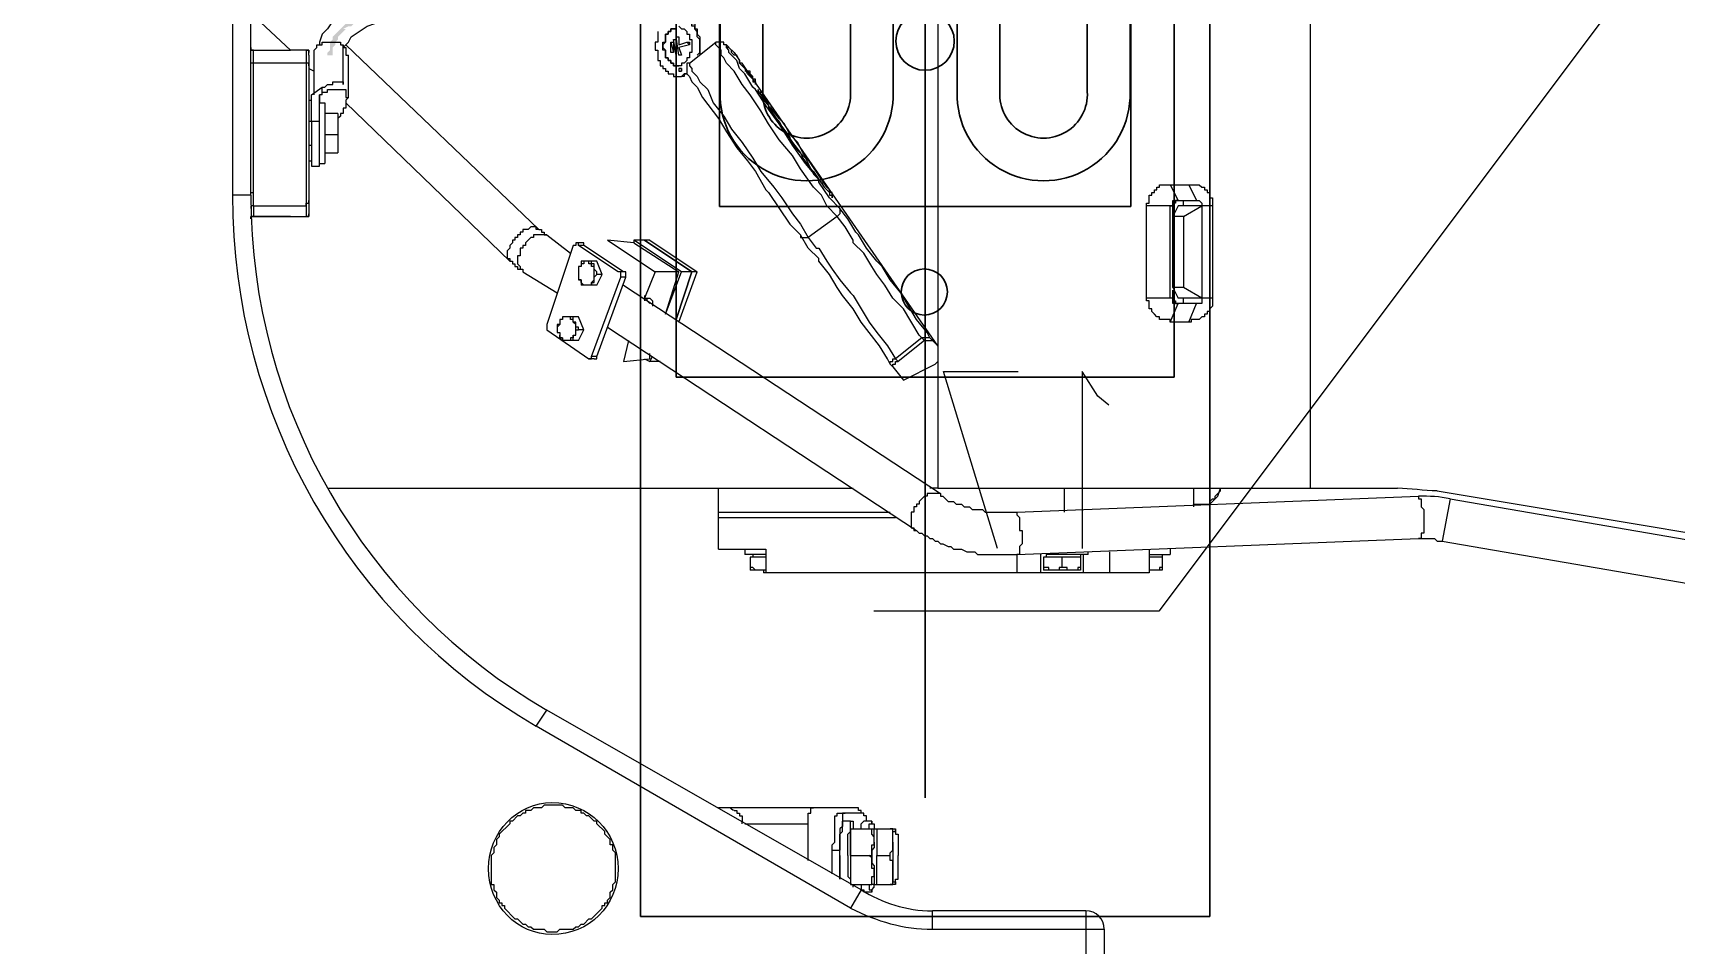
# Model space of a CAD drawing. Header units: millimetres. Extents: x 25083 to 52777, y 24772 to 45779.
# Drawn here: x 39033.2 to 39264.2, y 33269.9 to 33398.2 of the extents above; entities that cross this region are included whole.
import ezdxf

# ---------------------------------------------------------------- set-up
doc = ezdxf.new("R2010")
doc.units = ezdxf.units.MM
doc.layers.add('小车', color=7, linetype='Continuous')
doc.styles.get("Standard").update_dxf_attribs({"font": ''})
doc.styles.get('Standard').set_extended_font_data('SimSun')
doc.dimstyles.new('ISO-25', dxfattribs={"dimtxt": 2.5, "dimasz": 2.5, "dimexe": 1.25, "dimexo": 0.625, "dimtad": 1, "dimtxsty": 'Standard', "dimcen": 2.5, "dimadec": 0, "dimazin": 0, "dimtfac": 1, "dimtmove": 0, "dimatfit": 3, "dimfxl": 1, "dimarcsym": 0})

# ---------------------------------------------------------------- blocks, each defined once
blk = doc.blocks.new('A$C6E4F4F8B')
for p, q in [((0, 70), (197.2, 70)), ((0, 70), (0, 0)), ((197.2, 70), (197.2, 0)), ((40.15, 63.8), (57.53, 63.8)), ((62.1, 63.92), (62.1, 6.08)), ((135.1, 63.92), (135.1, 6.08)), ((157.05, 63.8), (139.67, 63.8)), ((57.53, 57.8), (40.15, 57.8)), ((139.67, 57.8), (157.05, 57.8)), ((62.5, 52.83), (62.5, 49.63)), ((68.5, 52.83), (68.5, 49.63)), ((128.7, 52.83), (128.7, 49.63)), ((134.7, 52.83), (134.7, 49.63)), ((68.5, 49.63), (62.5, 49.63)), ((128.7, 49.63), (134.7, 49.63)), ((54.12, 45.5), (40.15, 45.5)), ((143.08, 45.5), (157.05, 45.5)), ((54.12, 39.5), (40.15, 39.5)), ((143.08, 39.5), (157.05, 39.5)), ((54.12, 30.5), (40.15, 30.5)), ((143.08, 30.5), (157.05, 30.5)), ((54.12, 24.5), (40.15, 24.5)), ((143.08, 24.5), (157.05, 24.5)), ((62.5, 17.17), (62.5, 20.37)), ((68.5, 20.37), (62.5, 20.37)), ((68.5, 17.17), (68.5, 20.37)), ((128.7, 17.17), (128.7, 20.37)), ((128.7, 20.37), (134.7, 20.37)), ((134.7, 17.17), (134.7, 20.37)), ((57.53, 12.2), (40.15, 12.2)), ((139.67, 12.2), (157.05, 12.2)), ((40.15, 6.2), (57.53, 6.2)), ((157.05, 6.2), (139.67, 6.2)), ((0, 0), (197.2, 0))]:
    blk.add_line(p, q)
at = {"color": 1}
for p, q in [((64, 63.92), (24, 63.92)), ((24, 63.92), (24, 6.08)), ((74, 63.92), (24, 63.92)), ((24, 63.92), (24, 6.08)), ((123.2, 63.92), (173.2, 63.92)), ((133.2, 63.92), (173.2, 63.92)), ((173.2, 63.92), (173.2, 6.08)), ((173.2, 63.92), (173.2, 6.08)), ((64, 6.08), (24, 6.08)), ((74, 6.08), (24, 6.08)), ((123.2, 6.08), (173.2, 6.08)), ((133.2, 6.08), (173.2, 6.08))]:
    blk.add_line(p, q, dxfattribs=at)
at = {"color": 6, "ltscale": 15}
for p, q in [((74, 6.08), (74, 63.92)), ((123.2, 6.08), (123.2, 63.92))]:
    blk.add_line(p, q, dxfattribs=at)
for centre in [(12, 34.89), (185.2, 34.89), (185.2, 34.89)]:
    blk.add_circle(centre, 3.25)
for centre in [(47.28, 35), (47.28, 35), (149.92, 35), (149.92, 35)]:
    blk.add_circle(centre, 4.1, dxfattribs=at)
for centre, radius, start, end in [((39.79, 51.65), 12.16, 88.3056, 271.6944), ((57.53, 52.83), 10.97, 0, 90), ((139.67, 52.83), 10.97, 90, 180), ((157.41, 51.65), 12.16, 268.3056, 91.6944), ((39.8, 51.65), 6.16, 86.7014, 273.2986), ((57.53, 52.83), 4.97, 0, 90), ((139.67, 52.83), 4.97, 90, 180), ((157.4, 51.65), 6.16, 266.7014, 93.2986), ((54.12, 35), 4.5, 270, 90), ((143.08, 35), 4.5, 90, 270), ((39.79, 18.35), 12.16, 88.3056, 271.6944), ((157.41, 18.35), 12.16, 268.3056, 91.6944), ((39.8, 18.35), 6.16, 86.7014, 273.2986), ((157.4, 18.35), 6.16, 266.7014, 93.2986), ((57.53, 17.17), 10.97, 270, 0), ((57.53, 17.17), 4.97, 270, 0), ((139.67, 17.17), 10.97, 180, 270), ((139.67, 17.17), 4.97, 180, 270)]:
    blk.add_arc(centre, radius, start, end)
at = {"ltscale": 15}
for centre, start, end in [((54.12, 35), 270, 90), ((143.08, 35), 90, 270)]:
    blk.add_arc(centre, 10.5, start, end, dxfattribs=at)
blk = doc.blocks.new('*D925')
at = {"color": 0, "lineweight": -2}
for p, q in [((29677.86, 34881.66), (29677.86, 32448.29)), ((40733.02, 34757.65), (40733.02, 32448.29)), ((29680.36, 32449.54), (40730.52, 32449.54))]:
    blk.add_line(p, q, dxfattribs=at)
at = {"color": 0}
for points in [[(29680.36, 32449.96), (29680.36, 32449.13), (29677.86, 32449.54)], [(40730.52, 32449.13), (40730.52, 32449.96), (40733.02, 32449.54)]]:
    blk.add_solid(points, dxfattribs=at)
at = {"layer": 'DEFPOINTS', "color": 0}
for p in [(29677.86, 34882.29), (40733.02, 34758.27), (40733.02, 32449.54)]:
    blk.add_point(p, dxfattribs=at)
at = {"color": 0, "insert": (35205.44, 32451.63), "char_height": 2.5, "attachment_point": 5}
blk.add_mtext('11055,15', dxfattribs=at)
blk = doc.blocks.new('zw$D2F4')
h = blk.add_hatch(color=7)
edge = h.paths.add_edge_path(flags=0)
edge.add_spline(control_points=[(215.76, 415.55), (215.76, 415.55), (216.87, 415.55), (216.87, 415.55), (216.87, 415.55), (217.25, 415.18), (217.25, 415.18), (217.25, 415.18), (217.62, 415.18), (217.62, 415.18), (217.62, 415.18), (217.99, 414.81), (217.99, 414.81), (217.99, 414.81), (218.36, 414.81), (218.36, 414.81), (218.36, 414.81), (219.47, 413.69), (219.47, 413.69), (219.47, 413.69), (219.47, 414.07), (219.47, 414.07), (219.47, 414.07), (219.84, 413.32), (219.84, 413.32), (219.84, 413.32), (219.84, 412.95), (219.84, 412.95), (219.84, 412.95), (219.84, 412.95), (219.84, 412.95), (219.84, 412.95), (220.59, 412.21), (220.59, 412.21), (220.59, 412.21), (220.96, 411.47), (220.96, 411.47), (220.96, 411.47), (221.33, 411.09), (221.33, 411.09), (221.33, 411.09), (221.7, 410.35), (221.7, 410.35), (221.7, 410.35), (221.7, 409.61), (221.7, 409.61), (221.7, 409.61), (222.07, 408.87), (222.07, 408.87), (222.07, 408.87), (222.07, 409.24), (222.07, 409.24), (222.07, 409.24), (222.44, 408.49), (222.44, 408.49), (222.44, 408.49), (222.82, 408.87), (222.82, 408.87), (222.82, 408.87), (222.44, 409.24), (222.44, 409.24), (222.44, 409.24), (222.44, 409.98), (222.44, 409.98), (222.44, 409.98), (222.07, 410.72), (222.07, 410.72), (222.07, 410.72), (221.7, 411.09), (221.7, 411.09), (221.7, 411.09), (220.96, 412.58), (220.96, 412.58), (220.96, 412.58), (220.22, 413.32), (220.22, 413.32), (220.22, 413.32), (220.22, 413.69), (220.22, 413.69), (220.22, 413.69), (218.36, 415.55), (218.36, 415.55), (218.36, 415.55), (217.99, 415.55), (217.99, 415.55), (217.99, 415.55), (217.62, 415.92), (217.62, 415.92), (217.62, 415.92), (216.5, 415.92), (216.5, 415.92), (216.5, 415.92), (216.13, 416.29), (216.13, 416.29), (216.13, 416.29), (215.76, 416.29), (215.76, 416.29), (215.76, 416.29), (215.76, 415.55), (215.76, 415.55), (215.76, 415.55), (215.76, 415.55), (215.76, 415.55)], knot_values=[0, 0, 0, 0, 1, 1, 1, 2, 2, 2, 3, 3, 3, 4, 4, 4, 5, 5, 5, 6, 6, 6, 7, 7, 7, 8, 8, 8, 9, 9, 9, 10, 10, 10, 11, 11, 11, 12, 12, 12, 13, 13, 13, 14, 14, 14, 15, 15, 15, 16, 16, 16, 17, 17, 17, 18, 18, 18, 19, 19, 19, 20, 20, 20, 21, 21, 21, 22, 22, 22, 23, 23, 23, 24, 24, 24, 25, 25, 25, 26, 26, 26, 27, 27, 27, 28, 28, 28, 29, 29, 29, 30, 30, 30, 31, 31, 31, 32, 32, 32, 33, 33, 33, 34, 34, 34, 34], degree=3, periodic=0)
edge = h.paths.add_edge_path(flags=0)
edge.add_spline(control_points=[(223.93, 398.1), (223.93, 398.1), (223.93, 387.7), (223.93, 387.7), (223.93, 387.7), (223.56, 387.33), (223.56, 387.33), (223.56, 387.33), (223.56, 379.53), (223.56, 379.53), (223.56, 379.53), (223.93, 379.53), (223.93, 379.53), (223.93, 379.53), (223.93, 383.61), (223.93, 383.61), (223.93, 383.61), (224.3, 385.1), (224.3, 385.1), (224.3, 385.1), (224.3, 398.1), (224.3, 398.1), (224.3, 398.1), (223.93, 398.1), (223.93, 398.1), (223.93, 398.1), (223.93, 398.1), (223.93, 398.1)], knot_values=[0, 0, 0, 0, 1, 1, 1, 2, 2, 2, 3, 3, 3, 4, 4, 4, 5, 5, 5, 6, 6, 6, 7, 7, 7, 8, 8, 8, 9, 9, 9, 9], degree=3, periodic=0)
at = {"color": 7, "lineweight": 5}
for points in [[(860.07, 429.66), (196.08, 429.66)], [(196.08, 427.06), (196.08, 429.66)], [(192.74, 427.06), (193.11, 427.06), (193.11, 426.69)], [(192.74, 427.06), (193.11, 427.06), (193.11, 426.69)], [(193.11, 421.49), (193.11, 427.06)], [(193.11, 427.06), (193.11, 421.49)], [(194.59, 426.69), (193.11, 426.69)], [(194.59, 426.69), (193.11, 426.69)], [(194.59, 426.69), (194.59, 427.06), (194.22, 427.06)], [(194.59, 426.69), (194.59, 419.26)], [(196.08, 427.06), (860.07, 427.06)], [(196.08, 427.06), (196.45, 427.06), (196.45, 426.69)], [(196.45, 426.69), (216.5, 426.69)], [(214.65, 426.69), (214.65, 427.06), (215.39, 427.06)], [(214.65, 419.26), (214.65, 426.69)], [(221.7, 427.06), (216.5, 421.49)], [(216.5, 426.69), (216.5, 427.06), (216.87, 427.06)], [(216.5, 427.06), (216.5, 421.49)], [(216.5, 427.06), (216.5, 421.49)], [(216.5, 427.06), (216.5, 426.69)], [(193.11, 421.49), (193.11, 419.26)], [(193.11, 421.49), (193.11, 419.26)], [(216.5, 419.26), (216.5, 421.49)], [(216.5, 419.26), (216.5, 421.49)], [(216.5, 419.26), (193.11, 419.26)], [(193.11, 419.26), (193.11, 418.89), (193.48, 418.89)], [(193.48, 418.89), (193.11, 418.89), (193.11, 419.26)], [(215.76, 418.89), (193.48, 418.89)], [(194.59, 419.26), (194.96, 419.26), (194.96, 418.89), (195.33, 418.89)], [(206.48, 418.52), (200.16, 418.52)], [(200.16, 418.52), (200.16, 417.41)], [(200.91, 418.89), (200.91, 418.52)], [(203.13, 418.89), (203.13, 418.52)], [(206.48, 418.89), (206.48, 418.52)], [(206.48, 418.52), (210.19, 418.52)], [(206.48, 418.52), (206.48, 417.41)], [(209.45, 418.89), (209.45, 418.52)], [(210.19, 418.52), (211.3, 417.04)], [(210.19, 418.15), (215.76, 418.15)], [(213.9, 418.89), (213.53, 418.15)], [(214.27, 418.89), (214.65, 418.89), (214.65, 419.26)], [(215.76, 418.89), (216.5, 418.89), (216.5, 419.26)], [(215.76, 418.15), (216.5, 418.15), (216.87, 417.78), (217.25, 417.78), (217.25, 417.41), (217.25, 417.04), (217.62, 417.04), (217.62, 414.44), (217.25, 414.44), (217.25, 414.07)], [(216.5, 419.26), (216.5, 418.89), (216.13, 418.89)], [(154.86, 416.29), (154.86, 342.39)], [(200.16, 417.41), (206.48, 417.41)], [(200.53, 417.41), (200.53, 416.66)], [(209.08, 416.66), (200.53, 416.66)], [(202.02, 416.66), (202.02, 414.81)], [(204.62, 417.41), (209.08, 417.41)], [(204.62, 416.66), (204.62, 414.81)], [(207.59, 414.81), (207.59, 416.66)], [(209.08, 417.41), (210.19, 417.41)], [(210.19, 417.41), (209.08, 417.41)], [(209.08, 417.41), (209.08, 416.66)], [(210.19, 417.04), (210.56, 417.04), (210.56, 416.29), (210.93, 416.29), (210.93, 414.81), (210.93, 414.44), (210.93, 413.69), (209.82, 413.69), (209.82, 413.32)], [(210.19, 417.04), (210.19, 417.41)], [(210.19, 417.04), (211.3, 417.04)], [(211.3, 417.04), (211.3, 416.66), (211.67, 416.29), (211.67, 415.55), (212.05, 415.55), (212.05, 414.81), (212.05, 414.07), (211.67, 414.07)], [(225.41, 379.53), (225.41, 385.84), (225.79, 388.44), (225.79, 399.21), (225.41, 401.81), (225.41, 404.04), (225.04, 405.9), (224.67, 408.12), (223.19, 411.09), (222.82, 412.58), (222.07, 413.69), (221.33, 414.44), (220.59, 415.55), (219.47, 416.29), (218.73, 417.04), (217.62, 417.41), (217.25, 417.41)], [(209.08, 413.69), (186.79, 390.67)], [(217.25, 413.69), (191.25, 386.58)], [(207.59, 414.81), (202.02, 414.81)], [(203.5, 414.81), (202.02, 414.81)], [(204.62, 414.81), (203.5, 414.81)], [(206.1, 414.81), (204.62, 414.81)], [(207.59, 414.81), (206.1, 414.81)], [(209.82, 413.32), (209.45, 413.69), (208.33, 413.69), (208.33, 414.07), (207.59, 414.07), (207.59, 414.44), (207.22, 414.44), (206.85, 414.81)], [(211.67, 414.07), (217.25, 414.07)], [(217.25, 414.07), (216.87, 414.07), (216.87, 413.69), (215.76, 413.69), (215.76, 413.32)], [(216.87, 414.07), (217.62, 413.32), (218.36, 412.95), (219.84, 410.72), (220.22, 409.61), (220.96, 408.12), (221.33, 406.27), (222.07, 404.04), (222.07, 401.81), (222.44, 399.21), (222.44, 387.33), (222.07, 384.36), (222.07, 379.53)], [(209.82, 413.32), (215.76, 413.32)], [(101.38, 393.27), (99.15, 393.27), (99.15, 392.9), (98.41, 392.9), (98.04, 392.53), (97.3, 392.53), (96.92, 392.16), (96.55, 392.16), (96.55, 391.78), (96.18, 391.78), (96.18, 391.41), (95.81, 391.41), (94.33, 389.93), (94.33, 389.56), (93.95, 389.18), (93.58, 388.81), (93.58, 388.44), (93.21, 388.07), (93.21, 387.7), (92.84, 387.33), (92.84, 385.84), (92.47, 385.47), (92.47, 383.99), (92.84, 383.61), (92.84, 381.76), (93.21, 381.39), (93.21, 381.01), (93.58, 380.64), (93.58, 380.27), (94.33, 379.53), (94.33, 379.16), (95.81, 377.67), (96.18, 377.67), (96.18, 377.3), (96.55, 377.3), (96.55, 376.93), (96.92, 376.93), (97.3, 376.56), (98.04, 376.56), (98.41, 376.19), (99.15, 376.19), (99.52, 375.82), (101.38, 375.82)], [(101.38, 375.82), (103.61, 375.82), (103.98, 376.19), (104.72, 376.19), (104.72, 376.56), (105.47, 376.56), (106.21, 377.3), (106.58, 377.3), (107.69, 378.41), (108.07, 378.41), (108.07, 378.79), (108.81, 379.53), (108.81, 379.9), (109.18, 380.27), (109.18, 380.64), (109.55, 380.64), (109.55, 381.39), (109.92, 381.76), (109.92, 382.87), (110.29, 383.24), (110.29, 385.84), (109.92, 386.21), (109.92, 387.33), (109.55, 387.7), (109.55, 388.44), (109.18, 388.44), (109.18, 388.81), (108.81, 389.18), (108.81, 389.56), (108.07, 390.3), (108.07, 390.67), (107.69, 390.67), (106.21, 392.16), (105.84, 392.16), (105.47, 392.53), (104.72, 392.53), (104.35, 392.9), (103.61, 392.9), (103.24, 393.27), (101.38, 393.27)], [(186.79, 390.67), (186.79, 390.3), (186.42, 390.3), (186.42, 389.93), (186.05, 389.93), (186.05, 389.56), (185.68, 389.56), (185.68, 388.81), (185.31, 388.81)], [(187.16, 391.04), (187.16, 390.67), (186.79, 390.67)], [(191.25, 386.58), (191.25, 386.96), (191.62, 386.96), (191.62, 387.7), (191.25, 388.07), (191.25, 388.44), (191.25, 388.81), (190.88, 388.81), (190.88, 389.18), (190.51, 389.18), (190.51, 389.56), (190.14, 389.56), (190.14, 389.93), (189.76, 389.93), (189.76, 390.3), (189.39, 390.3), (189.02, 390.67), (188.65, 390.67), (188.28, 391.04), (187.16, 391.04)], [(185.31, 388.81), (182.34, 383.99)], [(186.05, 389.18), (185.68, 389.18), (185.68, 388.81), (185.31, 388.81)], [(190.51, 385.47), (190.51, 387.33), (190.14, 387.33), (190.14, 387.7), (189.39, 388.44), (189.02, 388.44), (189.02, 388.81), (188.65, 388.81), (188.65, 389.18), (187.54, 389.18), (187.54, 389.56), (186.42, 389.56), (186.05, 389.18)], [(95.81, 342.76), (121.43, 386.96)], [(121.43, 386.96), (123.66, 385.47)], [(191.25, 386.58), (191.25, 386.21), (190.88, 386.21), (190.88, 385.84), (190.51, 385.84), (190.51, 385.47)], [(98.41, 341.28), (123.66, 385.47)], [(177.14, 385.47), (173.05, 379.53)], [(176.4, 383.61), (176.02, 383.61), (176.02, 383.24), (175.65, 383.24)], [(175.65, 382.5), (175.65, 383.24), (176.02, 383.24), (176.02, 383.61), (176.4, 383.61)], [(177.14, 383.99), (176.77, 383.99), (176.77, 383.61), (176.4, 383.61)], [(178.25, 383.61), (177.88, 383.61), (177.51, 383.99), (176.77, 383.99), (176.77, 383.61), (176.4, 383.61)], [(177.88, 385.47), (177.14, 385.47)], [(178.25, 383.61), (177.88, 383.61), (177.88, 383.99), (177.14, 383.99)], [(189.02, 381.76), (177.88, 385.47)], [(179, 383.24), (178.62, 383.24), (178.62, 383.61), (178.25, 383.61)], [(179, 382.5), (179, 383.24), (178.62, 383.24), (178.62, 383.61), (178.25, 383.61)], [(190.51, 385.47), (187.91, 382.13)], [(175.65, 381.01), (175.65, 383.24)], [(176.4, 381.76), (176.02, 381.76), (176.02, 382.13), (175.65, 382.13), (175.65, 382.5)], [(175.65, 381.76), (176.4, 381.76)], [(176.4, 381.76), (176.4, 381.39), (177.14, 381.39), (177.14, 381.01)], [(176.4, 381.76), (176.4, 381.39), (178.25, 381.39), (178.25, 381.76)], [(177.14, 381.01), (177.51, 381.01), (177.51, 381.39), (177.88, 381.39), (178.25, 381.76)], [(178.25, 381.76), (178.62, 381.76), (178.62, 382.13), (179, 382.13), (179, 382.5)], [(178.25, 381.76), (179, 381.76)], [(179, 381.01), (179, 383.24)], [(189.39, 381.39), (189.02, 381.39), (189.02, 381.76)], [(189.02, 381.01), (189.39, 381.01), (189.39, 381.39)], [(189.39, 380.64), (189.39, 381.39)], [(173.05, 378.79), (173.05, 379.53)], [(173.05, 379.53), (173.05, 379.16), (173.42, 379.16)], [(173.42, 379.16), (184.57, 375.07)], [(173.42, 378.41), (173.42, 379.16)], [(175.65, 381.01), (177.14, 380.27)], [(177.14, 380.27), (179, 381.01)], [(177.14, 380.27), (177.14, 381.01)], [(184.19, 381.01), (184.19, 380.64), (183.45, 380.64)], [(183.45, 379.9), (183.45, 380.27), (183.82, 380.64), (184.19, 380.64), (184.19, 381.01)], [(183.45, 378.41), (183.45, 380.64)], [(184.19, 378.79), (183.82, 379.16), (183.45, 379.16), (183.45, 379.53), (183.45, 379.9)], [(183.45, 379.16), (183.82, 379.16), (183.82, 378.79), (184.19, 378.79)], [(184.94, 381.01), (184.19, 381.01)], [(186.05, 381.01), (184.19, 381.01)], [(186.05, 381.01), (184.94, 381.01)], [(185.31, 375.44), (189.02, 381.01)], [(185.31, 374.7), (189.02, 380.27)], [(186.79, 380.64), (186.05, 380.64), (186.05, 381.01)], [(186.79, 379.9), (186.79, 380.27), (186.42, 380.27), (186.42, 380.64), (186.05, 380.64), (186.05, 381.01)], [(186.05, 378.79), (186.05, 379.16), (186.42, 379.16), (186.42, 379.53), (186.79, 379.53), (186.79, 379.9)], [(186.05, 378.79), (186.42, 378.79), (186.42, 379.16), (186.79, 379.16)], [(186.79, 378.41), (186.79, 380.64)], [(189.02, 380.27), (189.02, 381.01)], [(189.02, 380.27), (189.39, 380.27), (189.39, 380.64)], [(177.51, 376.93), (148.91, 333.48)], [(173.05, 378.79), (173.05, 378.41), (173.42, 378.41)], [(173.42, 378.41), (184.57, 374.33)], [(183.45, 378.41), (184.94, 377.67)], [(184.19, 378.79), (184.57, 378.79), (184.94, 378.41)], [(184.19, 378.79), (186.05, 378.79)], [(184.94, 378.41), (185.31, 378.41), (185.68, 378.79), (186.05, 378.79)], [(184.94, 377.67), (186.79, 378.41)], [(184.94, 377.67), (184.94, 378.41)], [(189.76, 376.93), (185.31, 370.24)], [(189.39, 373.22), (189.76, 376.93)], [(183.45, 374.7), (154.11, 330.14)], [(172.68, 374.7), (173.05, 370.99)], [(175.65, 373.96), (172.68, 374.7)], [(184.57, 375.07), (185.31, 375.07), (185.31, 375.44)], [(184.57, 374.33), (184.57, 375.07)], [(184.57, 374.33), (185.31, 374.33), (185.31, 374.7)], [(185.31, 374.7), (185.31, 375.44)], [(185.31, 366.53), (189.76, 373.22)], [(189.39, 373.22), (185.31, 366.9)], [(189.76, 373.22), (189.39, 373.22)], [(189.76, 370.99), (189.76, 373.22)], [(173.05, 371.73), (172.68, 370.99)], [(172.68, 370.99), (173.42, 370.62)], [(172.68, 369.5), (172.68, 370.99)], [(173.05, 370.99), (173.8, 370.99)], [(181.59, 370.99), (181.22, 370.62), (180.48, 370.62)], [(180.85, 370.99), (181.22, 371.36), (181.59, 371.36)], [(181.59, 371.73), (181.22, 371.73)], [(181.22, 371.36), (181.59, 371.36)], [(185.31, 370.24), (181.59, 371.73)], [(181.97, 371.73), (181.59, 371.73)], [(181.59, 371.73), (181.59, 370.99)], [(185.31, 365.05), (189.76, 371.73)], [(189.76, 371.73), (185.31, 365.05)], [(189.76, 370.99), (185.31, 364.3)], [(185.31, 366.9), (185.31, 370.24)], [(219.1, 369.87), (218.36, 369.87), (217.62, 369.87), (217.62, 370.24), (216.5, 370.24), (216.5, 369.87), (215.02, 369.87), (215.02, 369.5), (214.27, 369.5), (214.27, 369.13), (213.9, 369.13), (213.9, 368.76), (213.53, 368.76), (213.53, 368.39), (213.16, 368.39), (213.16, 367.65), (212.79, 367.65), (212.79, 366.9)], [(178.62, 367.27), (185.31, 365.05)], [(185.31, 365.05), (178.62, 367.27)], [(179.37, 368.76), (185.31, 366.53)], [(179.37, 368.76), (185.31, 366.9)], [(219.47, 367.27), (219.47, 368.02), (219.1, 368.02), (219.1, 368.39), (218.73, 368.39), (218.73, 368.76), (217.99, 368.76), (217.62, 368.76), (217.25, 369.13), (216.87, 369.13), (216.5, 368.76), (215.39, 368.76), (215.39, 368.39), (215.02, 368.39), (215.02, 368.02), (214.65, 368.02), (214.65, 367.65), (214.27, 367.65), (214.27, 366.9)], [(214.27, 366.9), (214.27, 367.65), (214.65, 367.65), (214.65, 368.02), (215.02, 368.02), (215.02, 368.39), (215.39, 368.39), (215.39, 368.76), (215.76, 368.76), (216.5, 368.76), (216.5, 369.13), (217.62, 369.13), (217.62, 368.76), (218.73, 368.76), (218.73, 368.39), (219.1, 368.39), (219.1, 368.02), (219.47, 368.02), (219.47, 367.27)], [(215.76, 367.27), (217.99, 367.65)], [(215.76, 366.9), (218.36, 367.27)], [(216.13, 367.27), (215.76, 367.27)], [(216.13, 367.27), (215.76, 367.27)], [(217.62, 368.02), (216.13, 367.65)], [(216.13, 368.02), (217.62, 368.02)], [(216.13, 367.65), (216.13, 368.02)], [(216.13, 367.65), (216.13, 368.02)], [(217.62, 367.65), (216.13, 367.65)], [(217.99, 367.27), (216.13, 367.27)], [(217.99, 367.27), (216.13, 367.27)], [(217.62, 368.02), (217.62, 367.65)], [(217.99, 367.65), (217.99, 367.27)], [(218.36, 367.27), (218.36, 366.9)], [(178.25, 366.9), (185.31, 364.3)], [(185.31, 364.3), (185.31, 366.53)], [(214.65, 365.42), (214.27, 365.42), (213.9, 365.05), (213.53, 365.05), (212.79, 364.3), (212.05, 363.93), (210.93, 362.82), (209.08, 362.08), (207.22, 360.59), (205.36, 359.48), (203.5, 357.99), (201.28, 356.5), (199.42, 355.39), (197.19, 353.53), (195.71, 352.42), (193.48, 350.93), (191.99, 349.82), (190.14, 348.71)], [(214.65, 365.42), (214.65, 365.79), (213.16, 365.79), (212.79, 365.42), (212.05, 365.05), (211.3, 364.3), (209.82, 363.56), (206.85, 361.33), (204.99, 360.22), (202.76, 358.73), (200.91, 357.25), (199.42, 356.13), (196.82, 354.65), (196.45, 354.28), (191.99, 351.31), (190.51, 349.82)], [(213.16, 365.79), (213.16, 366.16), (212.79, 366.16), (212.79, 366.53)], [(212.79, 366.53), (213.16, 366.16), (213.16, 365.79)], [(213.9, 366.53), (213.9, 366.9), (213.53, 366.9), (213.53, 366.53)], [(213.9, 366.53), (213.53, 366.53)], [(213.53, 366.53), (213.9, 366.53)], [(219.84, 366.9), (219.47, 366.53), (219.47, 366.16), (219.1, 365.79), (218.73, 365.79), (218.73, 365.42), (218.36, 365.42), (217.99, 365.42), (217.99, 365.05), (216.13, 365.05), (216.13, 365.42), (215.39, 365.42), (215.39, 365.79), (215.02, 365.79), (214.65, 366.16), (214.65, 366.53), (214.27, 366.53), (214.27, 366.9)], [(214.65, 365.42), (217.62, 361.7)], [(216.87, 366.9), (215.76, 366.53)], [(216.87, 366.9), (215.76, 366.53)], [(215.76, 366.53), (215.76, 366.9)], [(215.76, 366.53), (215.76, 366.9)], [(221.33, 366.9), (221.33, 366.53), (220.96, 366.53), (220.96, 365.79), (220.59, 365.42), (220.59, 365.05), (220.22, 365.05), (220.22, 364.67), (219.84, 364.67), (219.47, 364.67), (219.47, 364.3), (218.73, 364.3), (218.36, 363.93), (215.76, 363.93)], [(215.76, 364.3), (216.13, 363.93), (217.99, 363.93), (218.36, 364.3), (219.1, 364.3), (219.47, 364.67), (219.84, 364.67), (219.84, 365.05), (220.22, 365.05), (220.59, 365.42), (220.59, 365.79), (220.96, 365.79), (220.96, 366.53), (221.33, 366.53), (221.33, 366.9)], [(217.25, 365.42), (216.87, 366.9)], [(217.25, 365.42), (216.87, 366.9)], [(218.36, 366.9), (217.25, 366.9)], [(218.36, 366.9), (217.25, 366.9)], [(217.25, 366.9), (217.62, 365.79)], [(217.62, 365.79), (217.25, 365.42)], [(217.62, 365.42), (217.25, 365.42)], [(217.62, 365.79), (217.62, 365.42)], [(109.92, 341.65), (109.92, 361.33)], [(146.32, 361.33), (154.86, 361.33)], [(146.32, 361.33), (146.32, 354.65)], [(150.77, 361.33), (150.77, 336.45)], [(151.51, 361.33), (151.51, 337.19)], [(193.11, 344.62), (194.59, 346.11), (196.08, 346.85), (197.19, 347.96), (199.79, 349.82), (201.65, 350.93), (203.88, 352.79), (206.1, 354.28), (207.96, 355.39), (210.19, 356.88), (211.67, 357.99), (213.53, 359.1), (214.65, 360.22), (215.39, 360.59), (215.76, 360.96), (216.5, 360.96), (217.25, 361.7), (217.62, 361.7)], [(212.79, 356.88), (213.16, 357.25), (213.9, 357.62), (214.65, 358.36), (215.02, 358.36), (215.76, 358.73), (215.76, 359.1), (216.13, 359.48), (216.5, 359.48), (217.25, 360.22), (217.25, 360.59), (217.62, 360.59), (217.62, 360.96), (217.62, 361.7)], [(109.55, 359.1), (109.55, 358.73), (109.18, 358.73), (109.18, 358.36), (108.81, 358.36), (108.81, 357.99), (108.44, 357.99), (108.07, 357.99)], [(194.22, 344.25), (195.71, 345.74), (197.93, 347.22), (198.31, 347.22), (200.53, 349.08), (203.13, 350.93), (206.1, 352.79), (208.7, 354.65), (210.93, 356.13), (211.3, 356.5), (213.16, 357.62), (213.9, 358.36), (215.02, 358.73), (216.13, 359.85), (216.5, 359.85), (216.87, 360.22), (217.25, 360.22), (216.87, 360.22), (216.87, 359.85), (216.13, 359.1), (215.02, 358.36), (214.65, 358.36), (213.16, 356.88), (212.79, 356.88)], [(214.65, 357.99), (214.65, 358.36)], [(107.69, 357.62), (107.69, 348.71)], [(145.2, 356.88), (143.34, 356.88)], [(143.34, 354.65), (143.34, 356.88)], [(143.34, 355.39), (143.34, 356.13), (143.72, 356.5), (143.72, 356.88)], [(145.2, 354.65), (145.2, 356.88)], [(145.57, 356.5), (145.2, 356.5)], [(146.32, 357.62), (145.57, 357.62)], [(145.57, 354.65), (145.57, 357.62)], [(174.91, 330.51), (213.53, 357.25)], [(210.56, 355.76), (209.82, 355.02), (209.45, 355.02), (208.7, 354.28), (207.96, 353.91), (203.5, 350.93), (202.02, 349.82), (201.28, 349.45), (199.79, 348.33), (199.05, 347.96), (197.93, 346.85), (197.19, 346.48), (196.45, 345.74)], [(210.56, 355.76), (210.19, 355.39), (209.82, 355.39), (209.82, 355.02), (208.7, 354.28), (208.33, 354.28), (207.22, 353.53), (206.48, 352.79), (205.73, 352.42), (204.25, 351.31), (203.88, 351.31), (202.39, 350.19), (201.28, 349.08), (199.79, 348.33), (199.42, 347.96), (197.19, 346.48), (196.45, 345.74)], [(210.19, 355.02), (210.19, 355.39), (210.56, 355.39), (210.56, 355.76), (210.93, 355.76)], [(210.93, 355.76), (210.56, 355.76)], [(211.67, 356.13), (212.42, 356.13), (212.42, 356.5), (212.79, 356.5), (213.16, 356.88), (213.53, 356.88), (213.53, 357.25)], [(212.79, 356.88), (212.42, 356.5), (212.05, 356.5), (212.05, 356.13), (211.67, 356.13)], [(212.79, 356.88), (212.42, 356.5), (212.05, 356.5), (212.05, 356.13), (211.67, 356.13)], [(213.53, 357.25), (214.65, 357.99)], [(213.53, 357.25), (214.65, 357.99)], [(213.53, 357.25), (213.53, 357.62)], [(143.34, 355.02), (142.97, 355.02)], [(142.97, 300.8), (142.97, 355.02)], [(146.32, 354.65), (142.97, 354.65)], [(143.72, 354.65), (143.34, 354.65), (143.34, 355.39)], [(195.71, 345.36), (196.45, 345.36), (196.45, 345.74), (196.82, 345.74), (197.19, 346.11), (200.53, 348.33), (202.02, 349.45), (203.5, 350.19), (204.62, 351.31), (206.1, 352.05), (206.85, 352.79), (208.33, 353.91), (208.7, 353.91), (209.45, 354.65), (210.19, 355.02)], [(172.31, 337.19), (173.05, 337.57), (174.91, 338.68), (176.77, 340.16), (178.25, 341.28), (180.11, 342.39), (181.97, 343.88), (183.08, 344.62), (184.94, 345.74), (186.79, 347.22), (187.16, 347.22), (188.65, 348.71), (190.51, 349.82)], [(190.51, 349.82), (190.14, 349.82), (190.14, 349.08), (190.14, 348.71)], [(102.5, 348.71), (107.69, 348.71)], [(107.69, 348.71), (109.18, 348.71), (109.18, 348.33), (109.55, 348.33), (109.92, 348.33), (109.92, 347.96)], [(190.14, 348.71), (188.65, 347.59), (188.65, 347.22), (186.79, 346.11), (185.68, 345.36), (184.19, 344.25), (182.34, 342.76), (181.97, 342.39), (178.25, 340.16), (176.77, 339.05), (174.91, 337.57), (173.05, 336.45)], [(193.11, 344.62), (190.14, 348.71)], [(103.24, 344.25), (99.9, 344.25)], [(103.24, 344.25), (106.21, 344.25), (106.58, 343.88), (108.07, 343.88)], [(103.98, 345.36), (103.98, 344.25)], [(103.98, 345.36), (104.72, 345.36), (105.09, 344.99), (108.81, 344.99), (108.81, 344.62), (109.18, 344.62)], [(109.18, 343.51), (109.18, 343.88), (107.32, 343.88), (106.95, 344.25), (106.21, 344.25), (105.84, 344.25), (103.98, 344.25)], [(109.18, 344.62), (109.18, 343.51)], [(176.02, 332.74), (176.4, 333.11), (180.11, 335.34), (181.59, 336.82), (183.45, 337.94), (184.94, 339.05), (186.05, 339.79), (187.91, 340.91), (189.39, 342.39), (189.76, 342.39), (191.62, 343.51), (193.11, 344.62)], [(176.02, 331.62), (176.77, 331.99), (178.62, 333.48), (182.34, 335.71), (184.19, 337.19), (186.05, 338.31), (186.79, 339.05), (188.65, 340.54), (190.51, 341.65), (190.88, 342.02), (192.74, 343.14), (194.22, 344.25)], [(194.22, 344.25), (193.48, 344.25), (193.11, 344.62)], [(196.45, 345.74), (196.08, 345.74), (196.08, 345.36), (195.71, 345.36)], [(196.45, 345.74), (196.08, 345.74), (196.08, 345.36), (195.71, 345.36)], [(98.41, 341.28), (95.81, 342.76)], [(103.24, 343.14), (100.27, 343.14), (99.9, 342.76), (99.15, 342.76)], [(103.24, 342.76), (99.15, 342.76)], [(99.15, 342.76), (99.15, 339.79)], [(100.27, 342.76), (99.15, 342.76)], [(101.01, 342.76), (100.27, 342.76)], [(103.24, 342.76), (101.38, 342.76)], [(103.24, 343.14), (106.21, 343.14), (106.58, 342.76), (108.07, 342.76)], [(106.95, 342.76), (103.24, 342.76)], [(103.24, 342.76), (103.24, 340.16)], [(103.24, 342.76), (105.09, 342.76)], [(105.09, 342.76), (105.84, 342.76)], [(105.84, 342.76), (106.95, 342.76)], [(106.95, 342.76), (106.95, 339.79)], [(108.07, 342.76), (108.07, 342.39), (106.95, 342.39)], [(108.07, 342.76), (108.07, 343.88)], [(109.18, 340.91), (109.18, 343.51)], [(99.15, 341.28), (98.41, 341.28), (98.41, 340.91), (98.04, 340.91)], [(98.04, 339.79), (98.04, 340.91)], [(99.15, 340.16), (98.41, 340.16), (98.41, 339.79), (98.04, 339.79)], [(98.04, 339.79), (98.41, 339.79), (98.78, 339.42), (99.15, 339.42)], [(99.15, 339.42), (99.15, 339.79)], [(99.15, 339.79), (100.27, 339.79), (100.27, 339.42), (101.01, 339.42)], [(101.01, 339.42), (101.38, 339.42), (101.38, 339.79), (102.87, 339.79), (103.24, 340.16)], [(105.09, 339.42), (104.35, 339.42), (103.98, 339.79), (102.12, 339.79), (101.75, 339.42), (101.01, 339.42)], [(103.24, 340.16), (103.24, 339.79), (104.72, 339.79), (104.72, 339.42), (105.09, 339.42)], [(105.09, 339.42), (105.84, 339.42), (106.21, 339.79), (106.95, 339.79)], [(106.95, 341.28), (107.69, 341.28), (108.07, 340.91)], [(106.95, 340.16), (107.69, 340.16), (107.69, 339.79), (108.07, 339.79)], [(106.95, 339.79), (106.95, 339.42)], [(108.07, 339.79), (107.69, 339.79), (107.69, 339.42), (106.95, 339.42)], [(108.07, 340.54), (108.81, 340.54), (108.81, 340.91), (109.18, 340.91)], [(108.07, 339.79), (108.07, 340.91)], [(109.18, 341.28), (109.55, 341.28), (109.55, 341.65), (109.92, 341.65)], [(99.15, 339.42), (99.15, 339.05)], [(99.15, 339.42), (99.15, 337.19)], [(101.01, 339.42), (99.15, 339.42)], [(99.15, 339.05), (101.01, 339.05)], [(101.01, 339.05), (103.24, 339.05)], [(103.24, 339.05), (103.24, 337.19)], [(105.09, 339.05), (103.24, 339.05)], [(105.09, 339.42), (106.95, 339.42)], [(106.95, 339.05), (105.09, 339.05)], [(106.95, 339.42), (106.95, 339.05)], [(106.95, 339.42), (106.95, 337.19)], [(99.15, 336.45), (99.15, 337.19)], [(99.15, 337.19), (99.15, 336.82), (101.01, 336.82)], [(101.01, 336.82), (99.52, 336.82), (99.52, 336.45), (99.15, 336.45)], [(99.15, 336.45), (99.9, 336.45), (99.9, 336.08), (101.01, 336.08)], [(101.01, 336.82), (102.5, 336.82), (102.5, 337.19), (103.24, 337.19)], [(105.09, 336.82), (101.01, 336.82)], [(101.01, 336.08), (103.24, 336.08)], [(103.24, 337.19), (103.61, 337.19), (103.98, 336.82), (105.09, 336.82)], [(105.09, 336.08), (103.24, 336.08)], [(105.09, 336.82), (106.95, 336.82), (106.95, 337.19)], [(105.09, 336.82), (106.58, 336.82), (106.58, 336.45), (106.95, 336.45)], [(106.95, 336.45), (106.21, 336.45), (106.21, 336.08), (105.09, 336.08)], [(106.95, 337.19), (106.95, 336.45)], [(171.94, 336.82), (170.08, 335.34)], [(170.08, 335.34), (172.31, 330.88)], [(171.94, 336.82), (172.31, 337.19)], [(171.94, 336.82), (172.31, 336.82), (172.31, 336.45), (172.68, 336.45), (172.68, 336.08)], [(172.31, 337.19), (172.68, 337.19), (172.68, 336.82), (173.05, 336.82), (173.05, 336.45)], [(173.05, 336.45), (172.68, 336.08)], [(175.65, 332.37), (172.68, 336.08)], [(176.02, 332.74), (173.05, 336.45)], [(148.91, 333.48), (148.54, 333.11), (148.54, 332.74), (148.17, 332.37), (148.17, 331.99), (147.8, 331.62), (147.8, 331.25), (147.43, 330.88), (147.43, 330.51), (147.06, 330.14), (147.06, 329.77), (146.69, 329.02), (146.69, 328.65), (146.32, 328.28), (146.32, 327.17), (145.94, 326.42), (145.94, 325.31), (145.57, 324.94), (145.57, 321.97), (145.57, 321.23), (145.57, 319.37)], [(149.29, 334.22), (149.29, 333.85), (148.91, 333.85), (148.91, 333.48)], [(154.11, 330.14), (154.11, 331.99), (153.74, 331.99), (153.74, 332.37), (153, 333.11), (152.63, 333.11), (152.63, 333.48), (152.26, 333.48), (152.26, 333.85), (151.51, 333.85), (151.51, 334.22), (149.29, 334.22)], [(175.65, 332.37), (176.02, 332.74)], [(176.02, 331.62), (176.02, 332.37), (176.02, 332.74)], [(92.84, 331.25), (95.44, 331.25)], [(92.84, 331.25), (92.84, 307.11)], [(95.44, 309.71), (95.44, 331.25)], [(154.86, 330.51), (154.86, 331.62)], [(220.59, 330.51), (154.86, 330.51)], [(154.86, 330.51), (154.86, 265.89)], [(172.31, 330.88), (172.68, 330.51)], [(174.91, 330.51), (172.68, 330.51)], [(175.65, 331.25), (174.91, 330.51)], [(175.65, 332.37), (175.65, 331.25)], [(175.65, 331.25), (176.02, 331.62)], [(154.11, 330.14), (153.74, 330.14), (153.74, 329.77), (153, 329.02), (153, 328.28), (152.63, 327.91), (152.63, 327.17), (152.26, 326.8), (152.26, 326.05), (151.89, 325.68), (151.89, 324.2), (151.51, 323.83), (151.51, 321.6), (151.51, 321.23), (151.51, 319.37)], [(151.51, 321.23), (151.51, 319.37)], [(145.57, 319.37), (142.97, 319.37)], [(145.57, 319.37), (147.8, 262.92)], [(145.94, 319), (145.57, 319), (145.57, 319.37)], [(151.51, 319.37), (151.14, 319.37), (150.77, 319), (148.91, 319), (148.91, 318.63), (147.06, 318.63), (146.69, 319), (145.94, 319)], [(151.51, 319.37), (153.74, 262.92)], [(142.97, 316.03), (145.57, 316.03)], [(145.2, 315.66), (143.34, 315.66)], [(143.34, 310.46), (143.34, 315.66)], [(143.34, 314.17), (143.34, 314.91), (143.72, 314.91), (143.72, 315.66)], [(143.72, 313.06), (143.72, 313.43), (143.34, 313.43), (143.34, 314.17)], [(145.2, 310.46), (145.2, 315.66)], [(145.57, 315.28), (145.2, 315.28)], [(145.57, 309.34), (145.57, 315.28)], [(143.34, 311.57), (143.34, 312.31), (143.72, 312.31), (143.72, 313.06)], [(145.2, 313.06), (143.72, 313.06)], [(151.51, 312.68), (154.86, 312.68)], [(95.44, 309.71), (1.49, 309.71)], [(145.57, 310.08), (142.97, 310.08)], [(143.72, 310.46), (143.72, 310.83), (143.34, 310.83), (143.34, 311.57)], [(145.2, 310.46), (143.34, 310.46)], [(145.57, 310.46), (145.2, 310.46)], [(145.57, 309.34), (145.94, 309.34)], [(92.84, 307.11), (4.08, 307.11)], [(145.94, 306.37), (142.97, 306.37)], [(146.32, 300.8), (142.97, 300.8)], [(143.34, 298.94), (143.34, 300.8)], [(143.34, 300.06), (143.34, 300.8)], [(145.2, 298.94), (145.2, 300.8)], [(145.57, 300.8), (145.57, 297.83)], [(178.25, 297.83), (178.62, 297.83), (178.62, 299.32), (179, 299.32), (179, 299.69), (179.37, 300.06), (179.74, 300.43), (180.11, 300.43), (180.11, 300.8), (181.22, 300.8), (181.22, 301.17), (181.59, 301.17)], [(181.59, 301.17), (194.59, 301.17)], [(181.59, 297.46), (181.59, 301.17)], [(194.59, 297.46), (194.59, 301.17)], [(194.59, 301.17), (194.96, 301.17), (194.96, 300.8), (196.08, 300.8), (196.08, 300.43), (196.45, 300.43), (196.45, 300.06), (196.82, 300.06), (196.82, 299.69), (197.19, 299.69), (197.19, 299.32), (197.56, 299.32), (197.56, 297.83)], [(143.72, 298.94), (143.72, 299.32), (143.34, 299.32), (143.34, 300.06)], [(145.2, 298.94), (143.34, 298.94)], [(145.57, 298.94), (145.2, 298.94)], [(146.32, 297.83), (145.57, 297.83)], [(178.25, 297.83), (180.85, 296.72)], [(178.25, 295.23), (178.25, 297.83)], [(180.85, 296.72), (180.85, 297.46), (181.22, 297.46), (181.59, 297.46), (181.59, 297.83)], [(180.85, 294.12), (180.85, 296.72)], [(180.85, 295.97), (181.59, 295.97)], [(181.59, 297.83), (194.59, 297.83)], [(183.08, 297.46), (181.59, 296.72)], [(181.59, 293.37), (181.59, 296.72)], [(181.59, 293.37), (183.08, 295.97)], [(183.08, 297.46), (193.11, 297.46)], [(183.08, 295.97), (183.08, 297.46)], [(193.11, 295.97), (183.08, 295.97)], [(194.59, 296.72), (193.11, 297.46)], [(193.11, 295.97), (193.11, 297.46)], [(193.11, 295.97), (194.59, 293.37)], [(194.59, 297.83), (194.59, 297.46), (195.33, 297.46), (195.33, 297.09), (195.33, 296.72)], [(194.59, 293.37), (194.59, 296.72)], [(194.59, 295.97), (195.33, 295.97)], [(197.56, 297.83), (195.33, 296.72)], [(195.33, 296.72), (195.33, 294.12)], [(197.56, 297.83), (197.56, 295.23)], [(152.26, 294.49), (154.86, 294.49)], [(152.63, 294.49), (152.63, 292.26)], [(178.25, 295.23), (180.85, 294.12)], [(181.59, 291.89), (180.48, 291.89), (180.11, 292.26), (179.74, 292.26), (179.74, 292.63), (179.37, 292.63), (179.37, 293), (179, 293), (179, 293.37), (178.62, 293.74), (178.62, 294.86), (178.25, 294.86), (178.25, 295.23)], [(181.59, 293.37), (180.85, 293.37), (180.85, 293.74), (180.85, 294.12)], [(194.59, 293.37), (181.59, 293.37)], [(194.59, 293.37), (181.59, 293.37)], [(181.59, 291.89), (181.59, 293.37)], [(197.56, 295.23), (197.56, 293.74), (197.19, 293.37), (197.19, 293), (196.82, 293), (196.82, 292.63), (196.45, 292.63), (196.45, 292.26), (195.71, 292.26), (195.71, 291.89), (194.59, 291.89)], [(195.33, 294.12), (195.33, 293.74), (194.96, 293.37), (194.59, 293.37)], [(194.59, 291.89), (194.59, 293.37)], [(197.56, 295.23), (195.33, 294.12)], [(152.63, 292.26), (153.74, 291.15), (154.86, 290.77)], [(152.63, 292.26), (153, 292.26), (153.37, 291.89), (153.37, 291.52), (153.74, 291.52), (154.49, 290.77), (154.86, 290.77)], [(194.59, 291.89), (181.59, 291.89)], [(220.59, 278.15), (154.86, 278.15)], [(147.8, 262.92), (147.8, 260.69), (147.43, 260.32), (147.43, 259.58)], [(148.17, 262.55), (147.8, 262.55), (147.8, 262.92)], [(153.74, 262.92), (153.37, 262.92), (153.37, 262.55), (152.26, 262.55), (151.89, 262.18), (151.14, 262.18), (148.54, 262.18), (148.54, 262.55), (148.17, 262.55)], [(147.43, 259.58), (141.49, 225.04)], [(154.49, 260.32), (143.72, 195.71)], [(153.37, 258.47), (147.43, 259.58)], [(153.37, 258.47), (147.43, 223.93)]]:
    blk.add_lwpolyline(points, dxfattribs=at)
at = {"color": 7, "lineweight": 0}
for points in [[(181.59, 297.46), (181.22, 297.46), (181.22, 297.09), (180.85, 297.09), (180.85, 296.72)], [(181.59, 297.46), (182.71, 297.46)], [(193.11, 297.46), (194.59, 297.46)], [(195.33, 296.72), (195.33, 297.09), (194.96, 297.09), (194.96, 297.46), (194.59, 297.46)]]:
    blk.add_lwpolyline(points, dxfattribs=at)
at = {"color": 7, "lineweight": 5}
for points in [[(196.08, 429.66), (165.25, 429.66), (136.66, 413.32), (121.43, 386.96)], [(196.08, 427.06), (166, 427.06), (138.52, 411.09), (123.66, 385.47)], [(192.74, 427.06), (192.74, 427.06), (192.74, 427.06), (192.74, 427.06)], [(192.74, 427.06), (192.74, 427.06), (192.74, 427.06), (192.74, 427.06)], [(193.11, 426.69), (193.11, 426.69), (193.11, 426.69), (193.11, 426.69)], [(194.22, 427.06), (194.22, 427.06), (194.22, 427.06), (194.22, 427.06)], [(194.59, 426.69), (195.33, 426.69), (195.71, 426.69), (196.45, 426.69)], [(216.5, 427.06), (216.5, 427.06), (216.5, 426.69), (216.5, 426.69)], [(216.87, 427.06), (216.5, 427.06), (216.5, 427.06), (216.5, 427.06)], [(216.87, 427.06), (216.87, 427.06), (216.87, 427.06), (216.87, 427.06)], [(193.48, 418.89), (193.48, 418.89), (193.48, 418.89), (193.48, 418.89)], [(193.48, 418.89), (193.48, 418.89), (193.48, 418.89), (193.48, 418.89)], [(193.48, 418.89), (193.48, 418.89), (193.48, 418.89), (193.48, 418.89)], [(215.76, 418.89), (215.76, 418.89), (216.13, 418.89), (216.13, 418.89)], [(215.76, 418.89), (215.76, 418.89), (215.76, 418.89), (215.76, 418.89)], [(216.13, 418.89), (216.13, 418.89), (216.13, 418.89), (216.13, 418.89)], [(212.79, 366.9), (212.79, 366.9), (212.79, 366.53), (212.79, 366.53)], [(212.79, 366.9), (212.79, 366.9), (212.79, 366.53), (212.79, 366.53)], [(212.79, 366.9), (212.79, 366.9), (212.79, 366.9), (212.79, 366.9)], [(212.79, 366.53), (212.79, 366.53), (212.79, 366.53), (212.79, 366.53)], [(212.79, 366.53), (212.79, 366.53), (212.79, 366.53), (212.79, 366.53)], [(214.27, 366.9), (214.27, 366.9), (214.27, 366.9), (214.27, 366.9)], [(214.27, 366.9), (214.27, 366.9), (214.27, 366.9), (214.27, 366.9)], [(109.55, 359.1), (109.55, 359.48), (109.92, 359.48), (109.92, 359.85)], [(107.69, 357.99), (108.07, 357.99), (108.07, 357.99), (108.07, 357.99)], [(211.67, 356.13), (211.67, 356.13), (211.67, 356.13), (211.67, 356.13)], [(211.67, 356.13), (211.67, 356.13), (211.67, 356.13), (211.67, 356.13)], [(213.53, 357.25), (213.53, 357.25), (213.53, 357.25), (213.53, 357.25)], [(99.9, 344.25), (101.38, 344.25), (102.87, 344.25), (103.98, 344.25)], [(100.64, 345.36), (101.75, 345.36), (102.87, 345.36), (103.98, 345.36)], [(195.71, 345.36), (195.71, 345.36), (195.71, 345.36), (195.71, 345.36)], [(95.81, 342.76), (93.95, 339.05), (92.84, 335.34), (92.84, 331.25)], [(98.78, 342.39), (98.78, 342.39), (99.15, 342.39), (99.15, 342.39)], [(100.27, 342.76), (100.27, 342.76), (100.27, 342.76), (100.27, 342.76)], [(101.38, 342.76), (101.01, 342.76), (101.01, 342.76), (101.01, 342.76)], [(105.09, 342.76), (105.09, 342.76), (105.09, 342.76), (105.09, 342.76)], [(105.84, 342.76), (105.84, 342.76), (105.84, 342.76), (105.84, 342.76)], [(98.41, 341.28), (96.55, 338.31), (95.44, 334.97), (95.44, 331.25)], [(98.04, 340.54), (98.04, 340.54), (98.04, 340.54), (98.04, 340.54)], [(92.84, 307.11), (94.33, 307.11), (95.44, 308.23), (95.44, 309.71)], [(154.49, 260.32), (154.49, 262.18), (154.86, 264.04), (154.86, 265.89)], [(153.37, 258.47), (153.74, 259.95), (153.74, 261.44), (153.74, 262.92)]]:
    blk.add_open_spline(points, degree=3, dxfattribs=at)
blk.add_open_spline([(101.38, 393.64), (96.18, 393.64), (92.1, 389.56), (92.1, 384.73), (92.1, 379.53), (96.18, 375.44), (101.38, 375.44), (106.58, 375.44), (110.66, 379.53), (110.66, 384.73), (110.66, 389.56), (106.58, 393.64), (101.38, 393.64)], degree=3, knots=[0, 0, 0, 0, 1, 1, 1, 2, 2, 2, 3, 3, 3, 4, 4, 4, 4], dxfattribs=at)
at = {"color": 7, "lineweight": 0}
for points in [[(180.85, 296.72), (180.85, 296.72), (180.85, 296.72), (180.85, 296.72)], [(180.85, 296.72), (180.85, 296.72), (180.85, 296.72), (180.85, 296.72)], [(195.33, 296.72), (195.33, 296.72), (195.33, 296.72), (195.33, 296.72)], [(195.33, 296.72), (195.33, 296.72), (195.33, 296.72), (195.33, 296.72)]]:
    blk.add_open_spline(points, degree=3, dxfattribs=at)
blk = doc.blocks.new('A$C1A4175F5')
at = {"layer": '小车', "color": 3, "lineweight": 0}
for points in [[(137.326, 466.992), (403.019, 112.548)], [(403.019, 112.548), (443.055, 112.548)]]:
    blk.add_lwpolyline(points, dxfattribs=at)
at = {"layer": '小车', "color": 4, "lineweight": 0}
for points in [[(410.018, 141.525), (411.558, 142.785), (413.798, 146.285), (413.798, 121.368)], [(425.697, 121.368), (433.256, 146.285), (422.757, 146.285)]]:
    blk.add_lwpolyline(points, dxfattribs=at)
blk = doc.blocks.new('zw$50CE')
blk.add_blockref('zw$D2F4', (22.01, 103.57))
at = {"layer": '小车', "ltscale": 10, "xscale": -1, "rotation": 270}
blk.add_blockref('A$C1A4175F5', (47.03, 0), dxfattribs=at)

msp = doc.modelspace()

# ---------------------------------------------------------------- linework, layer by layer
for p, q in [((39158.63, 33290.649), (39158.63, 34123.983)), ((39158.63, 33298.504), (39158.63, 33742.462))]:
    msp.add_line(p, q)
at = {"ltscale": 15}
msp.add_lwpolyline([(39118.63, 33273.983), (39118.63, 34140.649), (39198.63, 34140.649), (39198.63, 33273.983)], close=True, dxfattribs=at)

# ---------------------------------------------------------------- block references
for name, p, rotation in [('zw$50CE', (39594.481, 33157.316), 90), ('A$C6E4F4F8B', (39123.63, 33546.999), 270)]:
    msp.add_blockref(name, p, dxfattribs=dict(rotation=rotation))

# ---------------------------------------------------------------- dimensions: what is measured, and where the dimension line sits
dim = msp.add_linear_dim(base=(40733.0166, 32449.5434), p1=(29677.8617, 34882.2868), p2=(40733.0166, 34758.2702), dimstyle='ISO-25')
dim.commit()
dim.dimension.update_dxf_attribs({"geometry": '*D925', "text_midpoint": (35205.4391, 32449.5434), "dimtype": 160})

doc.saveas('drawing.dxf')
